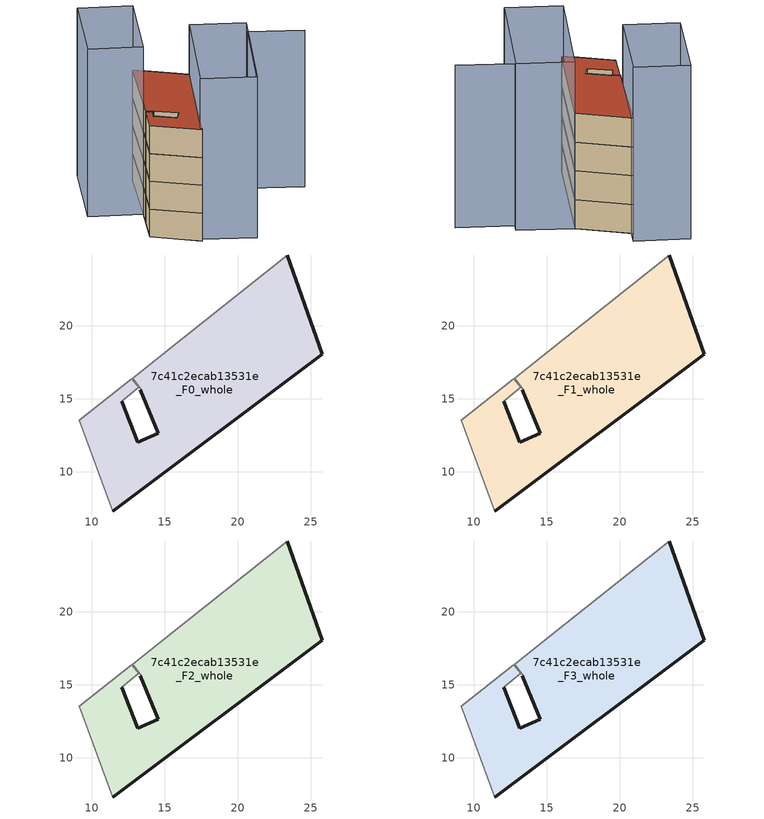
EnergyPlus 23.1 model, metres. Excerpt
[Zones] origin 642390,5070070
7c41c2ecab13531e_F0_whole
 floor ground (EU_floor_Construction): 25.77,18.03 23.37,24.83 14.86,18.03 12.8,16.4 13.44,15.59 13.4,15.55 13.34,15.63 14.56,12.63 13.16,12.03 12.06,14.83 13.21,15.79 12.76,16.37 9.16,13.53 11.45,7.33 z0
 wall outside (EU_wall_Construction): 23.37,24.83 25.77,18.03 11.45,7.33 / 12.06,14.83 13.16,12.03 14.56,12.63 13.34,15.63 z0:3.75
 wall adiabatic (EU_wall_Construction): 11.45,7.33 9.16,13.53 12.76,16.37 13.21,15.79 12.06,14.83 / 13.34,15.63 13.4,15.55 13.44,15.59 12.8,16.4 14.86,18.03 23.37,24.83 z0:3.75
7c41c2ecab13531e_F1_whole
 floor to 7c41c2ecab13531e_F0_whole (EU_floor_Construction): 25.77,18.03 23.37,24.83 14.86,18.03 12.79,16.4 13.44,15.59 13.4,15.55 13.34,15.63 14.56,12.63 13.16,12.03 12.06,14.83 13.21,15.79 12.76,16.37 9.15,13.53 11.45,7.33 z3.75
 wall outside (EU_wall_Construction): 23.37,24.83 25.77,18.03 11.45,7.33 / 12.06,14.83 13.16,12.03 14.56,12.63 13.34,15.63 z3.75:7.5
 wall adiabatic (EU_wall_Construction): 11.45,7.33 9.16,13.53 12.76,16.37 13.21,15.79 12.06,14.83 / 13.34,15.63 13.4,15.55 13.44,15.59 12.8,16.4 14.86,18.03 23.37,24.83 z3.75:7.5
7c41c2ecab13531e_F2_whole
 floor to 7c41c2ecab13531e_F1_whole (EU_floor_Construction): 25.77,18.03 23.37,24.83 14.86,18.03 12.79,16.4 13.44,15.59 13.4,15.55 13.34,15.63 14.56,12.63 13.16,12.03 12.06,14.83 13.21,15.79 12.76,16.37 9.15,13.53 11.45,7.33 z7.5
 wall outside (EU_wall_Construction): 23.37,24.83 25.77,18.03 11.45,7.33 / 12.06,14.83 13.16,12.03 14.56,12.63 13.34,15.63 z7.5:11.25
 wall adiabatic (EU_wall_Construction): 11.45,7.33 9.16,13.53 12.76,16.37 13.21,15.79 12.06,14.83 / 13.34,15.63 13.4,15.55 13.44,15.59 12.8,16.4 14.86,18.03 23.37,24.83 z7.5:11.25
7c41c2ecab13531e_F3_whole
 floor to 7c41c2ecab13531e_F2_whole (EU_floor_Construction): 25.77,18.03 23.37,24.83 14.86,18.03 12.79,16.4 13.44,15.59 13.4,15.55 13.34,15.63 14.56,12.63 13.16,12.03 12.06,14.83 13.21,15.79 12.76,16.37 9.15,13.53 11.45,7.33 z11.25
 wall outside (EU_wall_Construction): 23.37,24.83 25.77,18.03 11.45,7.33 / 12.06,14.83 13.16,12.03 14.56,12.63 13.34,15.63 z11.25:15
 wall adiabatic (EU_wall_Construction): 11.45,7.33 9.16,13.53 12.76,16.37 13.21,15.79 12.06,14.83 / 13.34,15.63 13.4,15.55 13.44,15.59 12.8,16.4 14.86,18.03 23.37,24.83 z11.25:15
 roof outside (EU_roof_Construction): 23.37,24.83 25.77,18.03 11.45,7.33 9.16,13.53 12.76,16.37 13.21,15.79 12.06,14.83 13.16,12.03 14.56,12.63 13.34,15.63 13.4,15.55 13.44,15.59 12.8,16.4 14.86,18.03 z15
shading: 10.66,23.56 21.17,31.54 / 21.17,31.54 25.37,26.01 / 25.37,26.01 14.86,18.03 / 14.86,18.03 10.66,23.56 z0:22.6; 17.82,3.44 28.77,11.42 / 28.77,11.42 33.01,5.6 z0:21.1; 15.96,2.03 11.76,7.76 / 11.76,7.76 25.77,18.03 / 25.77,18.03 29.97,12.3 / 29.97,12.3 15.96,2.03 z0:21.7
[Building]
EU S2 Campaign: North Axis=0; Terrain=City; Solar Distribution=FullExterior
[Site:Location]
Lyon-Bron: Latitude=45.75; Longitude=5; Time Zone=1; Elevation=198
[SizingPeriod:WeatherFileDays]
AnnualSizingPeriod: Begin Month=1; Begin Day of Month=1; End Month=12; End Day of Month=31; Day of Week for Start Day=Monday; Use Weather File Daylight Saving Period=No; Use Weather File Rain and Snow Indicators=No
[MATERIAL]
EU_InternalMass_Material: Roughness=MediumRough; Thickness=0.1; Conductivity=1; Density=1800; Specific Heat=900; Thermal Absorptance=0.9; Solar Absorptance=0.7; Visible Absorptance=0.7
[MATERIAL:NOMASS] Roughness=MediumRough; Thermal Absorptance=0.9; Solar Absorptance=0.7; Visible Absorptance=0.7
Name | Thermal Resistance
EU_wall_NoMass | 0.87146
EU_roof_NoMass | 0.842276
EU_floor_NoMass | 0.496999
[CONSTRUCTION]
EU_wall_Construction: EU_wall_NoMass
EU_roof_Construction: EU_roof_NoMass
EU_floor_Construction: EU_floor_NoMass
EU_InternalMass_Construction: EU_InternalMass_Material
[ZONE] Type=1; Multiplier=1; Ceiling Height=autocalculate; Volume=340.419; Floor Area=autocalculate; Part of Total Floor Area=Yes
7c41c2ecab13531e_F0_whole; 7c41c2ecab13531e_F1_whole; 7c41c2ecab13531e_F2_whole; 7c41c2ecab13531e_F3_whole
[INTERNALMASS] Construction=EU_InternalMass_Construction; Surface Area=113.473
Name | Zone or ZoneList
7c41c2ecab13531e_F0_whole_EU_InternalMass | 7c41c2ecab13531e_F0_whole
7c41c2ecab13531e_F1_whole_EU_InternalMass | 7c41c2ecab13531e_F1_whole
7c41c2ecab13531e_F2_whole_EU_InternalMass | 7c41c2ecab13531e_F2_whole
7c41c2ecab13531e_F3_whole_EU_InternalMass | 7c41c2ecab13531e_F3_whole
[OTHEREQUIPMENT] Fuel Type=Electricity; Design Level Calculation Method=Watts/Area; Power per Zone Floor Area=1; Fraction Latent=0; Fraction Radiant=0; Fraction Lost=0; Carbon Dioxide Generation Rate=0; EndUse Subcategory=EU_Step8_InternalGains
Name | Zone or ZoneList or Space or SpaceList | Schedule
EU_Step8_InternalGain_7c41c2ecab13531e_F0_whole_f000 | 7c41c2ecab13531e_F0_whole | EU_Step8_GainSchedule_7c41c2ecab13531e_F0_whole_f000
EU_Step8_InternalGain_7c41c2ecab13531e_F1_whole_f000 | 7c41c2ecab13531e_F1_whole | EU_Step8_GainSchedule_7c41c2ecab13531e_F1_whole_f000
EU_Step8_InternalGain_7c41c2ecab13531e_F2_whole_f000 | 7c41c2ecab13531e_F2_whole | EU_Step8_GainSchedule_7c41c2ecab13531e_F2_whole_f000
EU_Step8_InternalGain_7c41c2ecab13531e_F3_whole_f000 | 7c41c2ecab13531e_F3_whole | EU_Step8_GainSchedule_7c41c2ecab13531e_F3_whole_f000
[ZONEVENTILATION:DESIGNFLOWRATE] Schedule=EU_AlwaysOn; Design Flow Rate Calculation Method=AirChanges/Hour; Air Changes per Hour=0.425; Ventilation Type=Natural; Fan Pressure Rise=0; Fan Total Efficiency=1; Constant Term Coefficient=1; Temperature Term Coefficient=0; Velocity Term Coefficient=0; Velocity Squared Term Coefficient=0; Minimum Indoor Temperature=-100; Maximum Indoor Temperature=100; Delta Temperature=-100; Minimum Outdoor Temperature=-100; Maximum Outdoor Temperature=100; Maximum Wind Speed=40
Name | Zone or ZoneList or Space or SpaceList
EU_ConstantAir_7c41c2ecab13531e_F0_whole | 7c41c2ecab13531e_F0_whole
EU_ConstantAir_7c41c2ecab13531e_F1_whole | 7c41c2ecab13531e_F1_whole
EU_ConstantAir_7c41c2ecab13531e_F2_whole | 7c41c2ecab13531e_F2_whole
EU_ConstantAir_7c41c2ecab13531e_F3_whole | 7c41c2ecab13531e_F3_whole
[HVACTEMPLATE:THERMOSTAT] Constant Heating Setpoint=20; Constant Cooling Setpoint=50
EU_HeatOnly_7c41c2ecab13531e_F0_whole; EU_HeatOnly_7c41c2ecab13531e_F1_whole; EU_HeatOnly_7c41c2ecab13531e_F2_whole; EU_HeatOnly_7c41c2ecab13531e_F3_whole
[HVACTEMPLATE:ZONE:IDEALLOADSAIRSYSTEM] System Availability Schedule=EU_AlwaysOn; Maximum Heating Supply Air Temperature=50; Minimum Cooling Supply Air Temperature=13; Maximum Heating Supply Air Humidity Ratio=0.0156; Minimum Cooling Supply Air Humidity Ratio=0.0077; Heating Limit=NoLimit; Cooling Limit=NoLimit; Heating Availability Schedule=EU_AlwaysOn; Cooling Availability Schedule=EU_CoolingOff; Dehumidification Control Type=ConstantSensibleHeatRatio; Cooling Sensible Heat Ratio=0.7; Dehumidification Setpoint=60; Humidification Control Type=None; Humidification Setpoint=30; Outdoor Air Method=None; Outdoor Air Flow Rate per Person=0.00944; Outdoor Air Flow Rate per Zone Floor Area=0; Outdoor Air Flow Rate per Zone=0; Demand Controlled Ventilation Type=None; Outdoor Air Economizer Type=NoEconomizer; Heat Recovery Type=None; Sensible Heat Recovery Effectiveness=0.7; Latent Heat Recovery Effectiveness=0.65
Name | Template Thermostat
7c41c2ecab13531e_F0_whole | EU_HeatOnly_7c41c2ecab13531e_F0_whole
7c41c2ecab13531e_F1_whole | EU_HeatOnly_7c41c2ecab13531e_F1_whole
7c41c2ecab13531e_F2_whole | EU_HeatOnly_7c41c2ecab13531e_F2_whole
7c41c2ecab13531e_F3_whole | EU_HeatOnly_7c41c2ecab13531e_F3_whole
[SIZING:ZONE] Zone Cooling Design Supply Air Temperature Input Method=SupplyAirTemperature; Zone Cooling Design Supply Air Temperature=13; Zone Heating Design Supply Air Temperature Input Method=SupplyAirTemperature; Zone Heating Design Supply Air Temperature=50; Zone Cooling Design Supply Air Humidity Ratio=0.008; Zone Heating Design Supply Air Humidity Ratio=0.008; Cooling Design Air Flow Method=DesignDay; Cooling Design Air Flow Rate=0; Cooling Minimum Air Flow per Zone Floor Area=0.000762; Cooling Minimum Air Flow=0; Cooling Minimum Air Flow Fraction=0.2; Heating Design Air Flow Method=DesignDay; Heating Design Air Flow Rate=0; Heating Maximum Air Flow per Zone Floor Area=0.002032; Heating Maximum Air Flow=0.141576; Heating Maximum Air Flow Fraction=0.3; Account for Dedicated Outdoor Air System=No; Dedicated Outdoor Air System Control Strategy=NeutralSupplyAir; Dedicated Outdoor Air Low Setpoint Temperature for Design=autosize; Dedicated Outdoor Air High Setpoint Temperature for Design=autosize; Zone Load Sizing Method=Sensible Load Only No Latent Load; Zone Latent Cooling Design Supply Air Humidity Ratio Input Method=HumidityRatioDifference; Zone Cooling Design Supply Air Humidity Ratio Difference=0.005; Zone Latent Heating Design Supply Air Humidity Ratio Input Method=HumidityRatioDifference; Zone Humidification Design Supply Air Humidity Ratio Difference=0.005
7c41c2ecab13531e_F0_whole; 7c41c2ecab13531e_F1_whole; 7c41c2ecab13531e_F2_whole; 7c41c2ecab13531e_F3_whole
[SCHEDULE:CONSTANT]
Name | Hourly Value
EU_AlwaysOn | 1
EU_CoolingOff | 0
[SCHEDULE:FILE] Column Number=1; Rows to Skip at Top=0; Number of Hours of Data=8760; Column Separator=Comma; Interpolate to Timestep=No; Minutes per Item=60; Adjust Schedule for Daylight Savings=Yes
Name | File
EU_Step8_GainSchedule_7c41c2ecab13531e_F0_whole_f000 | ../../schedules/7c41c2ecab13531e/7c41c2ecab13531e_F0_whole_f000_gain.csv
EU_Step8_GainSchedule_7c41c2ecab13531e_F1_whole_f000 | ../../schedules/7c41c2ecab13531e/7c41c2ecab13531e_F1_whole_f000_gain.csv
EU_Step8_GainSchedule_7c41c2ecab13531e_F2_whole_f000 | ../../schedules/7c41c2ecab13531e/7c41c2ecab13531e_F2_whole_f000_gain.csv
EU_Step8_GainSchedule_7c41c2ecab13531e_F3_whole_f000 | ../../schedules/7c41c2ecab13531e/7c41c2ecab13531e_F3_whole_f000_gain.csv
